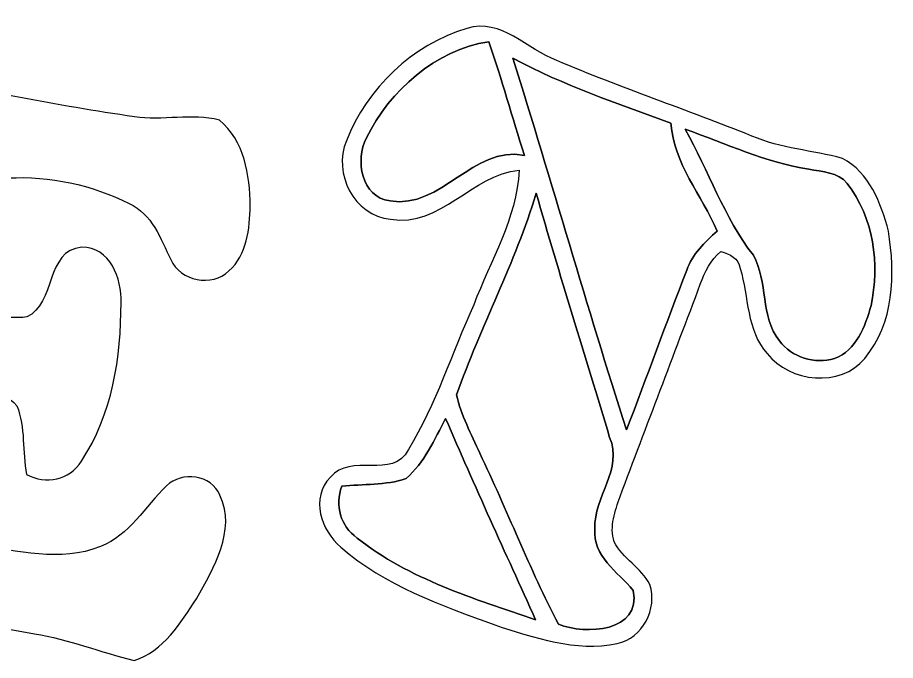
# Model space of a CAD drawing. Header units: centimetres. Extents: x -9.7 to 9.7, y -20.5 to 20.6.
# Drawn here: x 1.639 to 5.765, y 2.274 to 5.293 of the extents above; entities that cross this region are included whole.
import ezdxf

# ---------------------------------------------------------------- set-up
doc = ezdxf.new("R2010")
doc.units = ezdxf.units.CM
doc.header["$MEASUREMENT"] = 0
doc.layers.add('Camada 1', color=7, linetype='Continuous')

msp = doc.modelspace()

# ---------------------------------------------------------------- linework, layer by layer
at = {"layer": 'Camada 1'}
for points, knots in [([(3.18452, 4.71452), (3.28153, 4.9604), (3.49532, 5.16643), (3.75002, 5.24157), (3.75002, 5.24157), (3.91337, 5.29307), (4.03331, 5.14314), (4.17405, 5.09093), (4.17405, 5.09093), (4.47533, 4.96288), (4.78649, 4.8588), (5.09057, 4.73674), (5.09057, 4.73674), (5.22569, 4.67747), (5.37491, 4.67006), (5.51568, 4.63161), (5.51568, 4.63161), (5.64127, 4.56494), (5.69841, 4.42136), (5.73158, 4.29048), (5.73158, 4.29048), (5.76474, 4.08905), (5.75875, 3.85655), (5.62081, 3.69252), (5.62081, 3.69252), (5.50615, 3.55316), (5.26908, 3.58034), (5.16183, 3.71474), (5.16183, 3.71474), (5.06377, 3.82481), (5.07541, 3.9818), (5.03519, 4.1148), (5.03519, 4.1148), (5.02813, 4.16277), (4.98615, 4.18253), (4.94454, 4.19417), (4.94454, 4.19417), (4.89584, 4.15571), (4.86867, 4.09857), (4.84786, 4.04106), (4.84786, 4.04106), (4.72298, 3.7084), (4.59598, 3.37643), (4.4704, 3.04375), (4.4704, 3.04375), (4.44746, 2.97638), (4.41995, 2.90264), (4.44287, 2.83069), (4.44287, 2.83069), (4.48344, 2.75201), (4.57059, 2.70932), (4.61081, 2.62995), (4.61081, 2.62995), (4.6475, 2.51566), (4.57763, 2.37878), (4.45735, 2.35338), (4.45735, 2.35338), (4.26191, 2.31174), (4.06681, 2.38159), (3.88267, 2.44016), (3.88267, 2.44016), (3.62937, 2.534), (3.36479, 2.62466), (3.15841, 2.80528), (3.15841, 2.80528), (3.06634, 2.885), (3.01378, 3.036), (3.10938, 3.13407), (3.10938, 3.13407), (3.20357, 3.25191), (3.4043, 3.11855), (3.47591, 3.26424), (3.47591, 3.26424), (3.60574, 3.47698), (3.68017, 3.71756), (3.78283, 3.9437), (3.78283, 3.9437), (3.86115, 4.15149), (3.98638, 4.34939), (3.99591, 4.57658), (3.99591, 4.57658), (3.77367, 4.55577), (3.62866, 4.306), (3.39195, 4.34622), (3.39195, 4.34622), (3.22014, 4.3635), (3.11996, 4.5607), (3.18452, 4.71452)], [0, 0, 0, 0, 0.0434783, 0.0434783, 0.0434783, 0.0434783, 0.0869565, 0.0869565, 0.0869565, 0.0869565, 0.1304348, 0.1304348, 0.1304348, 0.1304348, 0.173913, 0.173913, 0.173913, 0.173913, 0.2173913, 0.2173913, 0.2173913, 0.2173913, 0.2608696, 0.2608696, 0.2608696, 0.2608696, 0.3043478, 0.3043478, 0.3043478, 0.3043478, 0.3478261, 0.3478261, 0.3478261, 0.3478261, 0.3913043, 0.3913043, 0.3913043, 0.3913043, 0.4347826, 0.4347826, 0.4347826, 0.4347826, 0.4782609, 0.4782609, 0.4782609, 0.4782609, 0.5217391, 0.5217391, 0.5217391, 0.5217391, 0.5652174, 0.5652174, 0.5652174, 0.5652174, 0.6086957, 0.6086957, 0.6086957, 0.6086957, 0.6521739, 0.6521739, 0.6521739, 0.6521739, 0.6956522, 0.6956522, 0.6956522, 0.6956522, 0.7391304, 0.7391304, 0.7391304, 0.7391304, 0.7826087, 0.7826087, 0.7826087, 0.7826087, 0.826087, 0.826087, 0.826087, 0.826087, 0.8695652, 0.8695652, 0.8695652, 0.8695652, 0.9130435, 0.9130435, 0.9130435, 0.9130435, 1, 1, 1, 1]), ([(3.27837, 4.72756), (3.27837, 4.72756), (3.27837, 4.72756), (3.27837, 4.72756), (3.27837, 4.72756), (3.22615, 4.6235), (3.25296, 4.44994), (3.38983, 4.43194), (3.38983, 4.43194), (3.63361, 4.39173), (3.77789, 4.6937), (4.02132, 4.64572), (4.02132, 4.64572), (3.9638, 4.82316), (3.91512, 5.00345), (3.85444, 5.17983), (3.85444, 5.17983), (3.6015, 5.14032), (3.39019, 4.95158), (3.27837, 4.72756)], [0, 0, 0, 0, 0.1666667, 0.1666667, 0.1666667, 0.1666667, 0.3333333, 0.3333333, 0.3333333, 0.3333333, 0.5, 0.5, 0.5, 0.5, 0.6666667, 0.6666667, 0.6666667, 0.6666667, 1, 1, 1, 1]), ([(0.46637, 4.90536), (0.44979, 5.00379), (0.54397, 5.08811), (0.63782, 5.08706), (0.63782, 5.08706), (0.7948, 5.09447), (0.9465, 5.04296), (1.09996, 5.01931), (1.09996, 5.01931), (1.46332, 4.95793), (1.8235, 4.87856), (2.18827, 4.82706), (2.18827, 4.82706), (2.32056, 4.80694), (2.45779, 4.8454), (2.58762, 4.81117), (2.58762, 4.81117), (2.70615, 4.71523), (2.73015, 4.55259), (2.73297, 4.40901), (2.73297, 4.40901), (2.73015, 4.30213), (2.7178, 4.17934), (2.63243, 4.10316), (2.63243, 4.10316), (2.5534, 4.02624), (2.40383, 4.05553), (2.35902, 4.15642), (2.35902, 4.15642), (2.3114, 4.2552), (2.27153, 4.37091), (2.16358, 4.41995), (2.16358, 4.41995), (1.98931, 4.50639), (1.79034, 4.55117), (1.59561, 4.53955), (1.59561, 4.53955), (1.51694, 4.54201), (1.48836, 4.45628), (1.47143, 4.3942), (1.47143, 4.3942), (1.43651, 4.24602), (1.41145, 4.09539), (1.39805, 3.9437), (1.39805, 3.9437), (1.48766, 3.90735), (1.58362, 3.87244), (1.68239, 3.88691), (1.68239, 3.88691), (1.81997, 3.94935), (1.76883, 4.20017), (1.94132, 4.21428), (1.94132, 4.21428), (2.07327, 4.21674), (2.13042, 4.0661), (2.12583, 3.95427), (2.12583, 3.95427), (2.12583, 3.69887), (2.08455, 3.42618), (1.93957, 3.20993), (1.93957, 3.20993), (1.88348, 3.11925), (1.77236, 3.09845), (1.68134, 3.14747), (1.68134, 3.14747), (1.66051, 3.25402), (1.67745, 3.36795), (1.63583, 3.46957), (1.63583, 3.46957), (1.56774, 3.55635), (1.37266, 3.60221), (1.33208, 3.46638), (1.33208, 3.46638), (1.28481, 3.30446), (1.25341, 3.13407), (1.25942, 2.96438), (1.25942, 2.96438), (1.26858, 2.87126), (1.36842, 2.83703), (1.44673, 2.82081), (1.44673, 2.82081), (1.63688, 2.78587), (1.8408, 2.73437), (2.02847, 2.80811), (2.02847, 2.80811), (2.1657, 2.86103), (2.23767, 2.99754), (2.33997, 3.0935), (2.33997, 3.0935), (2.40982, 3.16442), (2.55235, 3.14607), (2.59009, 3.0494), (2.59009, 3.0494), (2.66876, 2.88149), (2.55975, 2.70898), (2.48072, 2.56363), (2.48072, 2.56363), (2.40595, 2.44934), (2.3248, 2.31634), (2.18651, 2.27365), (2.18651, 2.27365), (2.02988, 2.31281), (1.87854, 2.37277), (1.71874, 2.39888), (1.71874, 2.39888), (1.2633, 2.48002), (0.80822, 2.56433), (0.35348, 2.64865), (0.35348, 2.64865), (0.2741, 2.66734), (0.18415, 2.67757), (0.12381, 2.73719), (0.12381, 2.73719), (0.09207, 2.79188), (0.0963, 2.85608), (0.1203, 2.91217), (0.1203, 2.91217), (0.18345, 2.96121), (0.27023, 2.96545), (0.33479, 3.01271), (0.33479, 3.01271), (0.4378, 3.12702), (0.44944, 3.2893), (0.49106, 3.43076), (0.49106, 3.43076), (0.59019, 3.786), (0.63641, 4.15288), (0.67663, 4.51872), (0.67663, 4.51872), (0.68262, 4.58187), (0.67203, 4.64609), (0.64523, 4.70358), (0.64523, 4.70358), (0.60959, 4.79248), (0.46319, 4.7967), (0.46637, 4.90536)], [0, 0, 0, 0, 0.0285714, 0.0285714, 0.0285714, 0.0285714, 0.0571429, 0.0571429, 0.0571429, 0.0571429, 0.0857143, 0.0857143, 0.0857143, 0.0857143, 0.1142857, 0.1142857, 0.1142857, 0.1142857, 0.1428571, 0.1428571, 0.1428571, 0.1428571, 0.1714286, 0.1714286, 0.1714286, 0.1714286, 0.2, 0.2, 0.2, 0.2, 0.2285714, 0.2285714, 0.2285714, 0.2285714, 0.2571429, 0.2571429, 0.2571429, 0.2571429, 0.2857143, 0.2857143, 0.2857143, 0.2857143, 0.3142857, 0.3142857, 0.3142857, 0.3142857, 0.3428571, 0.3428571, 0.3428571, 0.3428571, 0.3714286, 0.3714286, 0.3714286, 0.3714286, 0.4, 0.4, 0.4, 0.4, 0.4285714, 0.4285714, 0.4285714, 0.4285714, 0.4571429, 0.4571429, 0.4571429, 0.4571429, 0.4857143, 0.4857143, 0.4857143, 0.4857143, 0.5142857, 0.5142857, 0.5142857, 0.5142857, 0.5428571, 0.5428571, 0.5428571, 0.5428571, 0.5714286, 0.5714286, 0.5714286, 0.5714286, 0.6, 0.6, 0.6, 0.6, 0.6285714, 0.6285714, 0.6285714, 0.6285714, 0.6571429, 0.6571429, 0.6571429, 0.6571429, 0.6857143, 0.6857143, 0.6857143, 0.6857143, 0.7142857, 0.7142857, 0.7142857, 0.7142857, 0.7428571, 0.7428571, 0.7428571, 0.7428571, 0.7714286, 0.7714286, 0.7714286, 0.7714286, 0.8, 0.8, 0.8, 0.8, 0.8285714, 0.8285714, 0.8285714, 0.8285714, 0.8571429, 0.8571429, 0.8571429, 0.8571429, 0.8857143, 0.8857143, 0.8857143, 0.8857143, 0.9142857, 0.9142857, 0.9142857, 0.9142857, 0.9428571, 0.9428571, 0.9428571, 0.9428571, 1, 1, 1, 1]), ([(3.96699, 5.10222), (3.96699, 5.10222), (3.96699, 5.10222), (3.96699, 5.10222), (3.96699, 5.10222), (4.14937, 4.52154), (4.31446, 3.93559), (4.50108, 3.35597), (4.50108, 3.35597), (4.59598, 3.60608), (4.687, 3.85762), (4.78437, 4.10632), (4.78437, 4.10632), (4.80976, 4.18287), (4.86938, 4.23757), (4.9269, 4.29048), (4.9269, 4.29048), (4.85634, 4.4584), (4.72086, 4.60974), (4.70992, 4.79636), (4.70992, 4.79636), (4.45876, 4.88879), (4.2037, 4.97521), (3.96699, 5.10222)], [0, 0, 0, 0, 0.1428571, 0.1428571, 0.1428571, 0.1428571, 0.2857143, 0.2857143, 0.2857143, 0.2857143, 0.4285714, 0.4285714, 0.4285714, 0.4285714, 0.5714286, 0.5714286, 0.5714286, 0.5714286, 0.7142857, 0.7142857, 0.7142857, 0.7142857, 1, 1, 1, 1]), ([(4.7759, 4.76885), (4.7759, 4.76885), (4.7759, 4.76885), (4.7759, 4.76885), (4.7759, 4.76885), (4.88631, 4.57341), (4.95899, 4.35573), (5.09693, 4.17653), (5.09693, 4.17653), (5.16748, 4.05306), (5.12762, 3.88902), (5.2197, 3.77542), (5.2197, 3.77542), (5.27685, 3.69675), (5.38621, 3.66323), (5.47792, 3.69181), (5.47792, 3.69181), (5.58095, 3.72991), (5.62292, 3.84315), (5.65009, 3.94017), (5.65009, 3.94017), (5.69136, 4.1349), (5.66384, 4.35468), (5.5372, 4.51379), (5.5372, 4.51379), (5.49556, 4.56917), (5.41937, 4.56706), (5.35834, 4.58152), (5.35834, 4.58152), (5.15443, 4.61044), (4.96851, 4.70252), (4.7759, 4.76885)], [0, 0, 0, 0, 0.1111111, 0.1111111, 0.1111111, 0.1111111, 0.2222222, 0.2222222, 0.2222222, 0.2222222, 0.3333333, 0.3333333, 0.3333333, 0.3333333, 0.4444444, 0.4444444, 0.4444444, 0.4444444, 0.5555556, 0.5555556, 0.5555556, 0.5555556, 0.6666667, 0.6666667, 0.6666667, 0.6666667, 0.7777778, 0.7777778, 0.7777778, 0.7777778, 1, 1, 1, 1]), ([(3.7017, 3.52142), (3.7017, 3.52142), (3.7017, 3.52142), (3.7017, 3.52142), (3.7017, 3.52142), (3.72321, 3.42511), (3.77225, 3.33728), (3.81141, 3.24696), (3.81141, 3.24696), (3.93912, 2.98131), (4.04459, 2.7051), (4.18076, 2.44333), (4.18076, 2.44333), (4.30847, 2.39394), (4.57234, 2.40558), (4.53248, 2.60278), (4.53248, 2.60278), (4.45981, 2.68922), (4.34021, 2.76401), (4.35222, 2.89243), (4.35222, 2.89243), (4.34586, 3.04129), (4.48663, 3.17287), (4.4217, 3.32105), (4.4217, 3.32105), (4.30671, 3.70346), (4.18677, 4.0841), (4.07634, 4.46758), (4.07634, 4.46758), (3.97791, 4.14197), (3.81635, 3.84069), (3.7017, 3.52142)], [0, 0, 0, 0, 0.1111111, 0.1111111, 0.1111111, 0.1111111, 0.2222222, 0.2222222, 0.2222222, 0.2222222, 0.3333333, 0.3333333, 0.3333333, 0.3333333, 0.4444444, 0.4444444, 0.4444444, 0.4444444, 0.5555556, 0.5555556, 0.5555556, 0.5555556, 0.6666667, 0.6666667, 0.6666667, 0.6666667, 0.7777778, 0.7777778, 0.7777778, 0.7777778, 1, 1, 1, 1]), ([(3.6509, 3.40959), (3.6509, 3.40959), (3.6509, 3.40959), (3.6509, 3.40959), (3.6509, 3.40959), (3.59798, 3.31082), (3.55141, 3.20286), (3.46533, 3.12773), (3.46533, 3.12773), (3.36797, 3.09491), (3.26354, 3.10268), (3.16301, 3.09138), (3.16301, 3.09138), (3.1309, 3.00177), (3.15524, 2.90512), (3.23532, 2.84868), (3.23532, 2.84868), (3.47909, 2.6557), (3.78354, 2.56329), (4.07387, 2.46486), (4.07387, 2.46486), (3.93135, 2.77917), (3.78741, 3.09279), (3.6509, 3.40959)], [0, 0, 0, 0, 0.1428571, 0.1428571, 0.1428571, 0.1428571, 0.2857143, 0.2857143, 0.2857143, 0.2857143, 0.4285714, 0.4285714, 0.4285714, 0.4285714, 0.5714286, 0.5714286, 0.5714286, 0.5714286, 0.7142857, 0.7142857, 0.7142857, 0.7142857, 1, 1, 1, 1])]:
    msp.add_open_spline(points, degree=3, knots=knots, dxfattribs=at)
at = {"layer": 'Camada 1', "color": 7}
for points, knots in [([(3.27837, 4.72756), (3.39019, 4.95158), (3.6015, 5.14032), (3.85444, 5.17983), (3.85444, 5.17983), (3.91512, 5.00345), (3.9638, 4.82316), (4.02132, 4.64572), (4.02132, 4.64572), (3.77789, 4.6937), (3.63361, 4.39173), (3.38983, 4.43194), (3.38983, 4.43194), (3.25296, 4.44994), (3.22615, 4.6235), (3.27837, 4.72756)], [0, 0, 0, 0, 0.2, 0.2, 0.2, 0.2, 0.4, 0.4, 0.4, 0.4, 0.6, 0.6, 0.6, 0.6, 1, 1, 1, 1]), ([(3.96699, 5.10222), (4.2037, 4.97521), (4.45876, 4.88879), (4.70992, 4.79636), (4.70992, 4.79636), (4.72086, 4.60974), (4.85634, 4.4584), (4.9269, 4.29048), (4.9269, 4.29048), (4.86938, 4.23757), (4.80976, 4.18287), (4.78437, 4.10632), (4.78437, 4.10632), (4.687, 3.85762), (4.59598, 3.60608), (4.50108, 3.35597), (4.50108, 3.35597), (4.31446, 3.93559), (4.14937, 4.52154), (3.96699, 5.10222)], [0, 0, 0, 0, 0.1666667, 0.1666667, 0.1666667, 0.1666667, 0.3333333, 0.3333333, 0.3333333, 0.3333333, 0.5, 0.5, 0.5, 0.5, 0.6666667, 0.6666667, 0.6666667, 0.6666667, 1, 1, 1, 1]), ([(4.7759, 4.76885), (4.96851, 4.70252), (5.15443, 4.61044), (5.35834, 4.58152), (5.35834, 4.58152), (5.41937, 4.56706), (5.49556, 4.56917), (5.5372, 4.51379), (5.5372, 4.51379), (5.66384, 4.35468), (5.69136, 4.1349), (5.65009, 3.94017), (5.65009, 3.94017), (5.62292, 3.84315), (5.58095, 3.72991), (5.47792, 3.69181), (5.47792, 3.69181), (5.38621, 3.66323), (5.27685, 3.69675), (5.2197, 3.77542), (5.2197, 3.77542), (5.12762, 3.88902), (5.16748, 4.05306), (5.09693, 4.17653), (5.09693, 4.17653), (4.95899, 4.35573), (4.88631, 4.57341), (4.7759, 4.76885)], [0, 0, 0, 0, 0.125, 0.125, 0.125, 0.125, 0.25, 0.25, 0.25, 0.25, 0.375, 0.375, 0.375, 0.375, 0.5, 0.5, 0.5, 0.5, 0.625, 0.625, 0.625, 0.625, 0.75, 0.75, 0.75, 0.75, 1, 1, 1, 1]), ([(3.7017, 3.52142), (3.81635, 3.84069), (3.97791, 4.14197), (4.07634, 4.46758), (4.07634, 4.46758), (4.18677, 4.0841), (4.30671, 3.70346), (4.4217, 3.32105), (4.4217, 3.32105), (4.48663, 3.17287), (4.34586, 3.04129), (4.35222, 2.89243), (4.35222, 2.89243), (4.34021, 2.76401), (4.45981, 2.68922), (4.53248, 2.60278), (4.53248, 2.60278), (4.57234, 2.40558), (4.30847, 2.39394), (4.18076, 2.44333), (4.18076, 2.44333), (4.04459, 2.7051), (3.93912, 2.98131), (3.81141, 3.24696), (3.81141, 3.24696), (3.77225, 3.33728), (3.72321, 3.42511), (3.7017, 3.52142)], [0, 0, 0, 0, 0.125, 0.125, 0.125, 0.125, 0.25, 0.25, 0.25, 0.25, 0.375, 0.375, 0.375, 0.375, 0.5, 0.5, 0.5, 0.5, 0.625, 0.625, 0.625, 0.625, 0.75, 0.75, 0.75, 0.75, 1, 1, 1, 1]), ([(3.6509, 3.40959), (3.78741, 3.09279), (3.93135, 2.77917), (4.07387, 2.46486), (4.07387, 2.46486), (3.78354, 2.56329), (3.47909, 2.6557), (3.23532, 2.84868), (3.23532, 2.84868), (3.15524, 2.90512), (3.1309, 3.00177), (3.16301, 3.09138), (3.16301, 3.09138), (3.26354, 3.10268), (3.36797, 3.09491), (3.46533, 3.12773), (3.46533, 3.12773), (3.55141, 3.20286), (3.59798, 3.31082), (3.6509, 3.40959)], [0, 0, 0, 0, 0.1666667, 0.1666667, 0.1666667, 0.1666667, 0.3333333, 0.3333333, 0.3333333, 0.3333333, 0.5, 0.5, 0.5, 0.5, 0.6666667, 0.6666667, 0.6666667, 0.6666667, 1, 1, 1, 1])]:
    msp.add_open_spline(points, degree=3, knots=knots, dxfattribs=at)

doc.saveas('drawing.dxf')
